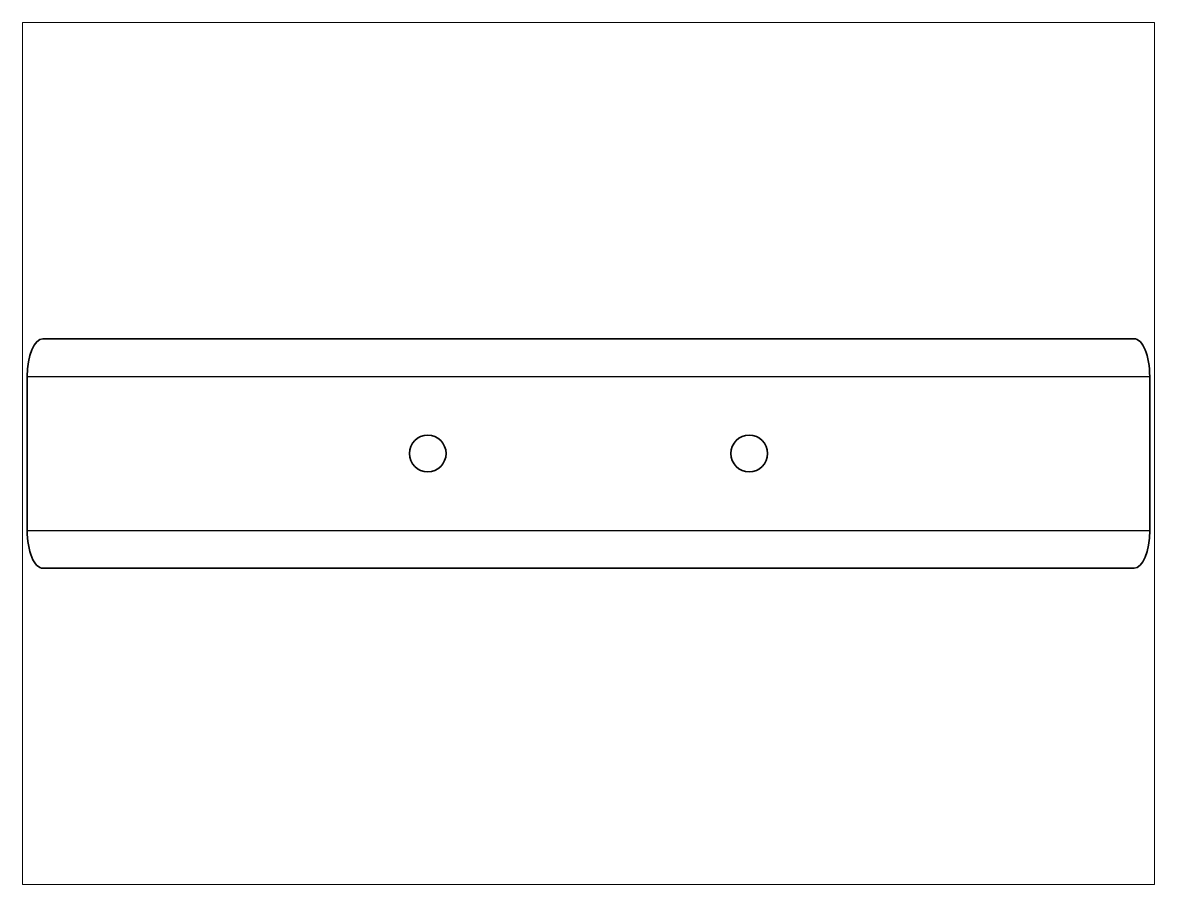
# Paper-space layout 'Layout1' of a CAD drawing. Header units: inches. Extents: x 1.05 to 9.45, y 0.8 to 7.2.
# The model-space entities are those that its viewports show. They can reach past a viewport. Long polylines and large blocks are cut down to what shows.
import ezdxf

# ---------------------------------------------------------------- set-up
doc = ezdxf.new("R2010")
doc.units = ezdxf.units.IN
doc.header["$MEASUREMENT"] = 0
doc.layers.add('SIMUMAK Visible (ISO)', color=7, linetype='Continuous', lineweight=35)
doc.layers.add('SIMUMAK Visible Narrow (ISO)', color=7, linetype='Continuous', lineweight=25)

# ---------------------------------------------------------------- blocks, each defined once
blk = doc.blocks.new('DIN 40 x 40 x 3 00000009_Sheet_4_VIEW37')
at = {"layer": 'SIMUMAK Visible (ISO)'}
for p, q in [((-95.02, 20), (95.02, 20)), ((-97.75, 13.4), (-97.75, -13.4)), ((97.75, 13.4), (97.75, -13.4)), ((-95.02, -20), (95.02, -20))]:
    blk.add_line(p, q, dxfattribs=at)
for centre in [(-28, 0), (28, 0)]:
    blk.add_circle(centre, 3.2, dxfattribs=at)
for centre, major_axis, start_param, end_param in [((-95.02, 13.4), (0, 6.6), 0, 1.570796), ((95.02, 13.4), (0, -6.6), 1.570796, 3.141593), ((-95.02, -13.4), (0, 6.6), 1.570796, 3.141593), ((95.02, -13.4), (0, -6.6), 0, 1.570796)]:
    blk.add_ellipse(centre, major_axis=major_axis, ratio=0.414214, start_param=start_param, end_param=end_param, dxfattribs=at)
at = {"layer": 'SIMUMAK Visible Narrow (ISO)'}
for p, q in [((-97.75, 13.4), (97.75, 13.4)), ((-97.75, -13.4), (97.75, -13.4))]:
    blk.add_line(p, q, dxfattribs=at)

msp = doc.modelspace()

# ---------------------------------------------------------------- block references
msp.add_blockref('DIN 40 x 40 x 3 00000009_Sheet_4_VIEW37', (97.75, 20))

psp = doc.layouts.get("Layout1")

# ---------------------------------------------------------------- viewports
at = {"layer": '0'}
psp.add_viewport(center=(5.25, 4), size=(8.4, 6.4), view_center_point=(97.7544, 20), view_height=150.180061, dxfattribs=at)

doc.saveas('drawing.dxf')
